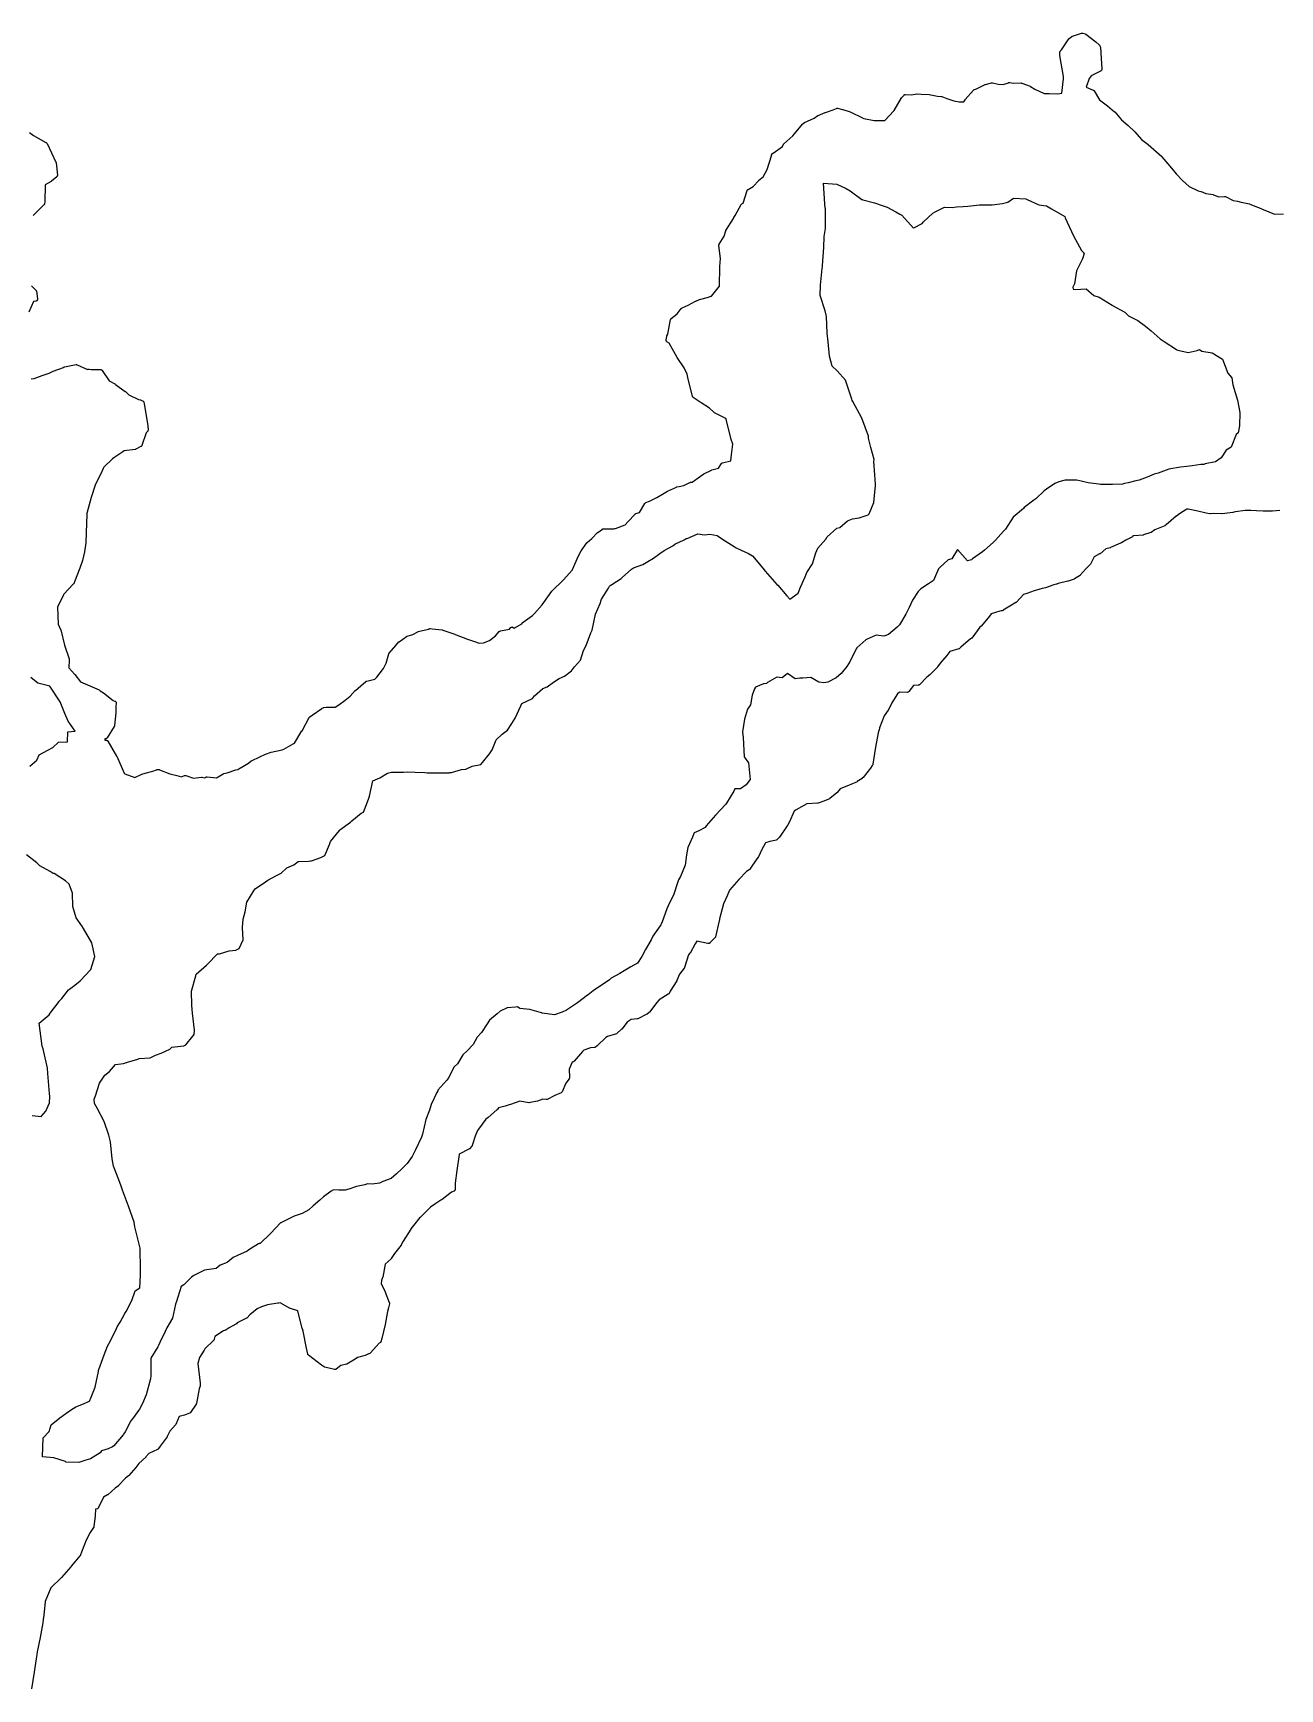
# Model space of a CAD drawing. Header units: millimetres. Extents: x 0 to 600, y 0 to 900.
# Drawn here: x 502 to 546.9, y 692.3 to 751.9 of the extents above; entities that cross this region are included whole.
import ezdxf

# ---------------------------------------------------------------- set-up
doc = ezdxf.new("R2010")
doc.units = ezdxf.units.MM
doc.layers.add('CORTE', color=1, linetype='Continuous')
doc.layers.add('GRABADO', color=5, linetype='Continuous')

msp = doc.modelspace()

# ---------------------------------------------------------------- linework, layer by layer
at = {"layer": 'CORTE'}
for points in [[(501.941, 739.457), (502.042, 739.474), (502.335, 739.582), (502.337, 739.583), (502.588, 739.656), (502.728, 739.728), (502.732, 739.73), (503.102, 739.868), (503.115, 739.879), (503.12, 739.882), (503.126, 739.886), (503.131, 739.888), (503.138, 739.891), (503.149, 739.893), (503.203, 739.898), (503.56, 739.968), (503.565, 739.969), (503.571, 739.969), (503.58, 739.968), (503.587, 739.967), (503.595, 739.965), (503.967, 739.798), (503.995, 739.808), (504.004, 739.81), (504.018, 739.811), (504.03, 739.809), (504.099, 739.792), (504.442, 739.79), (504.448, 739.789), (504.454, 739.788), (504.463, 739.786), (504.472, 739.783), (504.476, 739.781), (504.479, 739.779), (504.487, 739.774), (504.499, 739.762), (504.741, 739.39), (504.975, 739.261), (504.979, 739.258), (505.326, 739.002), (505.33, 739), (505.453, 738.884), (505.797, 738.72), (505.879, 738.7), (505.885, 738.698), (505.89, 738.696), (505.95, 738.668), (505.954, 738.666), (505.961, 738.661), (505.969, 738.656), (505.978, 738.646), (505.983, 738.638), (505.985, 738.634), (505.989, 738.626), (505.992, 738.617), (506.015, 738.493), (506.133, 737.766), (506.145, 737.616), (506.145, 737.609), (506.144, 737.598), (506.141, 737.586), (506.138, 737.581), (506.136, 737.577), (506.132, 737.569), (506.127, 737.563), (506.123, 737.558), (506.118, 737.554), (506.074, 737.518), (505.928, 737.062), (505.926, 737.058), (505.922, 737.048), (505.918, 737.042), (505.914, 737.037), (505.908, 737.031), (505.903, 737.026), (505.896, 737.022), (505.892, 737.019), (505.702, 736.923), (505.696, 736.92), (505.687, 736.918), (505.682, 736.916), (505.29, 736.864), (505.239, 736.834), (504.918, 736.612), (504.918, 736.612), (504.871, 736.58), (504.558, 736.282), (504.532, 736.227), (504.444, 736.042), (504.292, 735.733), (504.292, 735.733), (504.239, 735.626), (504.104, 735.192), (503.957, 734.654), (503.945, 734.618), (503.941, 734.576), (503.914, 733.925), (503.903, 733.559), (503.903, 733.555), (503.857, 733.232), (503.857, 733.229), (503.781, 732.92), (503.692, 732.643), (503.691, 732.641), (503.498, 732.154), (503.484, 732.11), (503.481, 732.103), (503.478, 732.098), (503.475, 732.093), (503.469, 732.086), (503.465, 732.081), (503.455, 732.072), (503.117, 731.71), (503.104, 731.685), (502.89, 731.239), (502.909, 730.622), (503, 730.43), (503.002, 730.426), (503.004, 730.418), (503.133, 729.87), (503.309, 729.377), (503.311, 729.367), (503.312, 729.355), (503.312, 729.35), (503.296, 729.052), (503.508, 728.819), (503.51, 728.817), (503.713, 728.549), (503.961, 728.442), (504.387, 728.26), (504.397, 728.255), (504.427, 728.23), (504.537, 728.157), (504.539, 728.156), (504.891, 727.883), (504.955, 727.856), (504.961, 727.854), (504.971, 727.848), (504.978, 727.842), (504.984, 727.836), (504.992, 727.826), (504.998, 727.815), (505.001, 727.805), (505.003, 727.791), (505.003, 727.782), (505.003, 727.778), (504.988, 727.672), (504.982, 727.436), (504.982, 727.433), (504.939, 726.977), (504.938, 726.971), (504.935, 726.961), (504.931, 726.954), (504.929, 726.95), (504.669, 726.535), (504.666, 726.529), (504.661, 726.524), (504.657, 726.52), (504.649, 726.514), (504.64, 726.508), (504.628, 726.504), (504.617, 726.501), (504.604, 726.501), (504.596, 726.502), (504.596, 726.502), (504.594, 726.458), (504.645, 726.451), (504.649, 726.451), (504.659, 726.449), (504.666, 726.445), (504.671, 726.443), (504.682, 726.436), (504.693, 726.424), (504.698, 726.417), (505.016, 725.883), (505.019, 725.879), (505.283, 725.27), (505.308, 725.24), (505.665, 725.111), (505.922, 725.229), (505.927, 725.231), (506.046, 725.265), (506.32, 725.343), (506.447, 725.388), (506.453, 725.39), (506.462, 725.391), (506.468, 725.392), (506.532, 725.393), (506.539, 725.393), (506.547, 725.392), (506.553, 725.391), (506.559, 725.389), (506.936, 725.241), (507.182, 725.187), (507.185, 725.186), (507.35, 725.135), (507.46, 725.176), (507.467, 725.179), (507.479, 725.18), (507.49, 725.18), (507.496, 725.18), (507.5, 725.179), (507.506, 725.178), (507.788, 725.087), (508.075, 725.121), (508.083, 725.121), (508.089, 725.121), (508.094, 725.12), (508.188, 725.1), (508.232, 725.126), (508.237, 725.129), (508.246, 725.132), (508.253, 725.134), (508.26, 725.135), (508.269, 725.136), (508.277, 725.135), (508.607, 725.095), (508.854, 725.24), (508.858, 725.243), (508.87, 725.248), (508.878, 725.249), (508.999, 725.274), (509.305, 725.383), (509.311, 725.385), (509.385, 725.398), (509.396, 725.411), (509.402, 725.416), (509.41, 725.422), (509.767, 725.621), (509.852, 725.704), (509.861, 725.711), (509.869, 725.715), (510.171, 725.855), (510.376, 725.944), (510.377, 725.944), (510.574, 726.024), (510.581, 726.026), (510.97, 726.1), (510.971, 726.1), (511.031, 726.134), (511.364, 726.318), (511.418, 726.349), (511.683, 726.784), (511.683, 726.784), (511.688, 726.792), (511.95, 727.269), (511.953, 727.272), (511.957, 727.279), (511.966, 727.287), (511.97, 727.291), (512.055, 727.353), (512.404, 727.598), (512.409, 727.602), (512.417, 727.605), (512.454, 727.621), (512.463, 727.625), (512.472, 727.626), (512.554, 727.639), (512.56, 727.639), (512.881, 727.637), (513.014, 727.729), (513.243, 727.888), (513.427, 728.038), (513.604, 728.24), (513.608, 728.244), (513.802, 728.41), (513.991, 728.565), (513.999, 728.571), (514.006, 728.574), (514.013, 728.577), (514.017, 728.578), (514.315, 728.652), (514.376, 728.724), (514.619, 729.037), (514.712, 729.23), (514.812, 729.559), (514.814, 729.564), (514.818, 729.572), (514.822, 729.579), (514.825, 729.583), (515.06, 729.86), (515.169, 729.987), (515.172, 729.991), (515.176, 729.994), (515.18, 729.997), (515.452, 730.186), (515.459, 730.191), (515.47, 730.195), (515.679, 730.26), (515.86, 730.357), (515.866, 730.359), (515.874, 730.362), (516.238, 730.444), (516.263, 730.458), (516.268, 730.461), (516.278, 730.465), (516.285, 730.467), (516.293, 730.468), (516.305, 730.469), (516.375, 730.457), (516.739, 730.419), (516.745, 730.418), (516.752, 730.416), (517.184, 730.267), (517.2, 730.262), (517.206, 730.259), (517.233, 730.244), (517.645, 730.088), (517.898, 730.001), (518.07, 729.95), (518.216, 729.959), (518.433, 730.044), (518.657, 730.204), (518.789, 730.359), (518.793, 730.363), (518.796, 730.366), (518.802, 730.37), (518.809, 730.375), (518.817, 730.378), (518.824, 730.381), (518.828, 730.382), (519.161, 730.451), (519.178, 730.483), (519.181, 730.49), (519.19, 730.501), (519.196, 730.507), (519.203, 730.512), (519.21, 730.517), (519.218, 730.52), (519.226, 730.523), (519.231, 730.524), (519.236, 730.525), (519.245, 730.526), (519.255, 730.525), (519.268, 730.523), (519.28, 730.517), (519.331, 730.489), (519.6, 730.644), (519.637, 730.689), (519.64, 730.692), (519.645, 730.698), (519.65, 730.701), (519.981, 730.935), (520.059, 731.013), (520.336, 731.318), (520.393, 731.402), (520.684, 731.81), (520.685, 731.812), (520.708, 731.84), (520.711, 731.843), (521.068, 732.188), (521.071, 732.191), (521.091, 732.206), (521.423, 732.586), (521.43, 732.601), (521.646, 733.087), (521.647, 733.089), (521.74, 733.266), (521.742, 733.27), (521.94, 733.556), (521.945, 733.561), (521.949, 733.565), (522.116, 733.714), (522.328, 733.926), (522.333, 733.93), (522.499, 734.05), (522.506, 734.055), (522.514, 734.059), (522.519, 734.06), (522.526, 734.063), (522.535, 734.064), (522.542, 734.064), (522.907, 734.062), (522.949, 734.071), (522.954, 734.072), (522.974, 734.073), (523.321, 734.205), (523.414, 734.31), (523.677, 734.589), (523.682, 734.594), (523.693, 734.602), (523.702, 734.606), (523.705, 734.607), (523.831, 734.65), (524.033, 734.975), (524.035, 734.979), (524.041, 734.986), (524.047, 734.993), (524.053, 734.998), (524.063, 735.004), (524.192, 735.053), (524.456, 735.19), (524.666, 735.309), (524.848, 735.414), (524.85, 735.415), (525.163, 735.562), (525.169, 735.565), (525.176, 735.567), (525.266, 735.584), (525.436, 735.622), (525.652, 735.729), (525.661, 735.732), (525.671, 735.734), (525.676, 735.735), (525.732, 735.739), (526.027, 735.959), (526.148, 736.04), (526.153, 736.043), (526.432, 736.175), (526.437, 736.177), (526.442, 736.179), (526.68, 736.241), (526.785, 736.408), (526.789, 736.414), (526.793, 736.419), (526.798, 736.423), (526.808, 736.432), (526.818, 736.436), (526.821, 736.437), (526.826, 736.439), (527.124, 736.511), (527.145, 736.726), (527.145, 736.727), (527.198, 737.101), (527.139, 737.276), (527.138, 737.279), (526.97, 737.954), (526.948, 738.03), (526.542, 738.233), (526.537, 738.236), (526.528, 738.242), (526.525, 738.245), (526.358, 738.399), (526.061, 738.596), (525.771, 738.791), (525.767, 738.795), (525.763, 738.798), (525.756, 738.806), (525.752, 738.813), (525.749, 738.818), (525.745, 738.826), (525.743, 738.832), (525.588, 739.444), (525.588, 739.446), (525.557, 739.623), (525.442, 739.855), (525.198, 740.223), (525.197, 740.225), (524.901, 740.743), (524.826, 740.792), (524.822, 740.795), (524.818, 740.798), (524.814, 740.803), (524.809, 740.81), (524.804, 740.817), (524.801, 740.824), (524.799, 740.829), (524.797, 740.834), (524.795, 740.845), (524.795, 740.858), (524.796, 740.864), (524.818, 740.987), (524.819, 740.991), (524.821, 740.995), (524.823, 741), (524.851, 741.062), (524.952, 741.592), (524.954, 741.598), (524.959, 741.609), (524.966, 741.621), (524.972, 741.628), (524.977, 741.633), (525.192, 741.801), (525.342, 741.989), (525.346, 741.994), (525.355, 742.001), (525.362, 742.006), (525.367, 742.009), (525.592, 742.106), (525.856, 742.256), (525.86, 742.258), (525.992, 742.316), (525.998, 742.317), (526.326, 742.402), (526.402, 742.429), (526.408, 742.431), (526.416, 742.432), (526.423, 742.432), (526.426, 742.432), (526.713, 742.798), (526.728, 743.493), (526.728, 743.495), (526.754, 743.792), (526.697, 744.259), (526.697, 744.265), (526.697, 744.273), (526.698, 744.281), (526.7, 744.285), (526.702, 744.292), (526.705, 744.298), (526.707, 744.303), (526.888, 744.59), (526.945, 744.785), (526.949, 744.794), (527.222, 745.234), (527.228, 745.25), (527.231, 745.256), (527.234, 745.26), (527.283, 745.334), (527.498, 745.727), (527.501, 745.733), (527.508, 745.742), (527.512, 745.746), (527.519, 745.752), (527.525, 745.755), (527.572, 745.784), (527.712, 746.237), (527.714, 746.241), (527.716, 746.247), (527.721, 746.255), (527.725, 746.26), (527.73, 746.265), (527.735, 746.269), (527.74, 746.273), (527.745, 746.277), (527.928, 746.376), (528.129, 746.602), (528.132, 746.605), (528.136, 746.609), (528.288, 746.724), (528.435, 746.998), (528.585, 747.489), (528.587, 747.496), (528.59, 747.503), (528.624, 747.563), (528.628, 747.568), (528.633, 747.574), (528.638, 747.58), (528.643, 747.584), (528.979, 747.825), (529.026, 747.904), (529.029, 747.908), (529.033, 747.913), (529.037, 747.918), (529.351, 748.2), (529.413, 748.27), (529.709, 748.629), (529.714, 748.634), (529.765, 748.677), (529.769, 748.68), (529.775, 748.684), (529.78, 748.686), (530.123, 748.838), (530.26, 748.932), (530.266, 748.935), (530.272, 748.938), (530.525, 749.043), (530.528, 749.044), (530.812, 749.14), (530.923, 749.191), (530.928, 749.193), (530.937, 749.196), (530.949, 749.198), (530.963, 749.197), (530.97, 749.196), (531.149, 749.153), (531.151, 749.153), (531.417, 749.073), (531.422, 749.071), (531.425, 749.069), (531.86, 748.856), (531.863, 748.855), (531.881, 748.844), (531.912, 748.831), (532.289, 748.752), (532.669, 748.76), (532.997, 749.107), (532.999, 749.114), (533.001, 749.117), (533.003, 749.12), (533.273, 749.57), (533.275, 749.574), (533.278, 749.578), (533.36, 749.671), (533.366, 749.678), (533.375, 749.684), (533.381, 749.687), (533.389, 749.691), (533.396, 749.693), (533.404, 749.695), (533.412, 749.695), (533.416, 749.695), (533.623, 749.685), (533.824, 749.713), (533.83, 749.714), (533.837, 749.714), (533.979, 749.706), (534.268, 749.691), (534.57, 749.635), (534.699, 749.622), (534.704, 749.622), (534.711, 749.62), (534.717, 749.618), (534.9, 749.542), (535.153, 749.461), (535.339, 749.426), (535.517, 749.428), (535.557, 749.502), (535.561, 749.508), (535.564, 749.512), (535.865, 749.853), (535.869, 749.856), (535.873, 749.86), (535.882, 749.866), (535.89, 749.87), (535.894, 749.871), (535.967, 749.897), (536.286, 750.053), (536.293, 750.055), (536.508, 750.113), (536.518, 750.115), (536.526, 750.115), (536.533, 750.114), (536.54, 750.113), (536.749, 750.064), (536.927, 750.048), (537.125, 750.117), (537.131, 750.119), (537.144, 750.121), (537.151, 750.122), (537.159, 750.121), (537.165, 750.12), (537.288, 750.096), (537.573, 750.107), (537.58, 750.107), (537.587, 750.106), (537.592, 750.105), (537.598, 750.103), (537.895, 749.99), (537.903, 749.987), (537.908, 749.983), (538.063, 749.881), (538.405, 749.729), (538.473, 749.726), (538.583, 749.728), (538.891, 749.711), (539.038, 749.739), (539.101, 750.252), (539.102, 750.338), (538.973, 751.091), (538.973, 751.096), (538.97, 751.219), (538.972, 751.231), (538.976, 751.244), (538.981, 751.254), (538.986, 751.261), (538.991, 751.267), (538.993, 751.269), (539.032, 751.305), (539.288, 751.694), (539.29, 751.697), (539.293, 751.701), (539.299, 751.707), (539.304, 751.711), (539.403, 751.783), (539.408, 751.787), (539.416, 751.791), (539.421, 751.792), (539.75, 751.897), (539.756, 751.899), (539.766, 751.901), (539.772, 751.901), (539.778, 751.901), (539.787, 751.9), (539.793, 751.898), (539.878, 751.872), (539.884, 751.87), (539.892, 751.866), (539.896, 751.864), (539.9, 751.861), (540.26, 751.585), (540.38, 751.478), (540.39, 751.47), (540.393, 751.467), (540.397, 751.463), (540.405, 751.454), (540.41, 751.443), (540.421, 751.417), (540.424, 751.409), (540.426, 751.399), (540.426, 751.395), (540.439, 751.196), (540.475, 750.603), (540.476, 750.597), (540.475, 750.589), (540.474, 750.583), (540.472, 750.577), (540.468, 750.567), (540.464, 750.56), (540.462, 750.556), (540.456, 750.55), (540.447, 750.54), (540.438, 750.535), (540.435, 750.533), (540.098, 750.368), (540.019, 750.272), (539.914, 749.954), (540.171, 749.851), (540.176, 749.848), (540.182, 749.845), (540.188, 749.841), (540.192, 749.837), (540.197, 749.832), (540.202, 749.826), (540.205, 749.822), (540.394, 749.496), (540.686, 749.282), (540.688, 749.281), (540.939, 749.068), (540.943, 749.064), (541.187, 748.777), (541.424, 748.573), (541.668, 748.352), (541.671, 748.349), (541.912, 748.076), (542.151, 747.891), (542.153, 747.889), (542.444, 747.629), (542.637, 747.458), (542.641, 747.455), (542.643, 747.452), (542.925, 747.111), (543.15, 746.838), (543.382, 746.598), (543.625, 746.378), (543.943, 746.223), (544.047, 746.205), (544.054, 746.203), (544.058, 746.202), (544.224, 746.131), (544.483, 746.087), (544.488, 746.086), (544.494, 746.084), (544.694, 746.008), (544.895, 746.022), (544.902, 746.023), (544.912, 746.021), (544.919, 746.02), (544.924, 746.018), (544.929, 746.017), (545.213, 745.882), (545.364, 745.849), (545.366, 745.848), (545.49, 745.812), (545.795, 745.753), (545.8, 745.752), (545.808, 745.75), (546.242, 745.571), (546.257, 745.566), (546.286, 745.553), (546.692, 745.379), (547.016, 745.397)], [(501.879, 748.326), (502.027, 748.21), (502.472, 747.963), (502.473, 747.963), (502.482, 747.958), (502.487, 747.955), (502.492, 747.951), (502.496, 747.947), (502.5, 747.943), (502.505, 747.936), (502.511, 747.927), (502.513, 747.923), (502.83, 747.258), (502.831, 747.255), (502.834, 747.247), (502.835, 747.238), (502.885, 746.792), (502.885, 746.786), (502.884, 746.78), (502.883, 746.771), (502.88, 746.76), (502.877, 746.752), (502.874, 746.747), (502.868, 746.739), (502.863, 746.734), (502.861, 746.731), (502.668, 746.568), (502.664, 746.565), (502.66, 746.562), (502.444, 746.442), (502.428, 745.834), (502.428, 745.829), (502.417, 745.76), (502.416, 745.754), (502.414, 745.748), (502.411, 745.74), (502.406, 745.732), (502.401, 745.726), (502.397, 745.722), (502.026, 745.35), (502.022, 745.347), (502.017, 745.343), (502.012, 745.34), (502.008, 745.338)], [(501.953, 742.803), (502.112, 742.644), (502.118, 742.636), (502.123, 742.628), (502.126, 742.619), (502.128, 742.613), (502.129, 742.608), (502.168, 742.337), (502.168, 742.332), (502.168, 742.323), (502.167, 742.317), (502.167, 742.311), (502.164, 742.3), (502.16, 742.293), (502.157, 742.288), (502.153, 742.282), (502.15, 742.278), (502.143, 742.271), (502.138, 742.267), (502.133, 742.263), (502.127, 742.261), (502.12, 742.257), (502.109, 742.254), (502.105, 742.253), (502.018, 742.24), (501.858, 741.86)], [(546.89, 734.716), (546.619, 734.697), (546.616, 734.697), (546.476, 734.699), (546.292, 734.699), (546.049, 734.709), (545.849, 734.723), (545.637, 734.717), (545.29, 734.665), (545.233, 734.653), (545.203, 734.647), (545.201, 734.646), (544.811, 734.595), (544.804, 734.595), (544.491, 734.608), (544.389, 734.594), (544.384, 734.594), (544.377, 734.594), (544.37, 734.595), (544.233, 734.619), (543.931, 734.689), (543.583, 734.764), (543.536, 734.765), (543.272, 734.595), (543.172, 734.521), (543.166, 734.517), (543.159, 734.513), (543.155, 734.512), (542.799, 734.204), (542.796, 734.202), (542.758, 734.176), (542.752, 734.171), (542.745, 734.168), (542.39, 734.019), (542.253, 733.933), (542.247, 733.929), (542.241, 733.927), (541.978, 733.838), (541.969, 733.836), (541.624, 733.804), (541.588, 733.778), (541.583, 733.775), (541.34, 733.647), (541.191, 733.561), (541.187, 733.558), (541.183, 733.557), (541.15, 733.544), (540.788, 733.382), (540.781, 733.379), (540.774, 733.377), (540.619, 733.342), (540.418, 733.165), (540.413, 733.161), (540.404, 733.156), (540.401, 733.154), (540.198, 733.057), (540.069, 732.79), (540.067, 732.786), (540.062, 732.779), (540.057, 732.773), (539.906, 732.614), (539.691, 732.375), (539.688, 732.373), (539.682, 732.367), (539.676, 732.363), (539.492, 732.255), (539.486, 732.252), (539.48, 732.25), (539.262, 732.18), (539.259, 732.179), (538.905, 732.094), (538.877, 732.075), (538.871, 732.071), (538.864, 732.068), (538.86, 732.066), (538.851, 732.063), (538.845, 732.062), (538.749, 732.049), (538.455, 731.938), (538.448, 731.936), (538.327, 731.915), (538.046, 731.833), (537.777, 731.735), (537.662, 731.699), (537.404, 731.418), (537.397, 731.412), (537.389, 731.406), (537.385, 731.404), (537.285, 731.353), (536.93, 731.126), (536.925, 731.123), (536.89, 731.108), (536.884, 731.105), (536.877, 731.103), (536.873, 731.102), (536.811, 731.094), (536.501, 730.995), (536.441, 730.912), (536.152, 730.57), (536.15, 730.567), (536.146, 730.564), (536.142, 730.56), (536.083, 730.517), (535.796, 730.127), (535.792, 730.123), (535.787, 730.118), (535.779, 730.112), (535.773, 730.108), (535.748, 730.095), (535.408, 729.8), (535.358, 729.756), (535.351, 729.75), (535.343, 729.746), (535.338, 729.744), (535.332, 729.742), (535.004, 729.648), (534.898, 729.499), (534.895, 729.496), (534.657, 729.23), (534.568, 729.093), (534.563, 729.086), (534.285, 728.808), (534.181, 728.72), (533.916, 728.449), (533.913, 728.446), (533.904, 728.439), (533.892, 728.433), (533.881, 728.429), (533.87, 728.427), (533.865, 728.427), (533.704, 728.424), (533.535, 728.201), (533.532, 728.197), (533.528, 728.194), (533.521, 728.187), (533.514, 728.183), (533.51, 728.181), (533.505, 728.179), (533.496, 728.175), (533.482, 728.173), (533.195, 728.184), (533.126, 728.115), (532.917, 727.798), (532.795, 727.541), (532.793, 727.539), (532.791, 727.535), (532.647, 727.33), (532.472, 726.901), (532.459, 726.812), (532.459, 726.809), (532.458, 726.803), (532.43, 726.712), (532.327, 726.202), (532.237, 725.588), (532.235, 725.582), (532.233, 725.576), (532.231, 725.57), (532.228, 725.565), (532.224, 725.557), (532.208, 725.539), (532.158, 725.447), (532.156, 725.444), (532.154, 725.44), (531.891, 725.112), (531.887, 725.107), (531.858, 725.082), (531.855, 725.079), (531.849, 725.075), (531.672, 724.961), (531.667, 724.958), (531.447, 724.863), (531.388, 724.831), (531.384, 724.829), (531.062, 724.698), (530.951, 724.565), (530.946, 724.559), (530.942, 724.557), (530.69, 724.357), (530.687, 724.354), (530.678, 724.349), (530.674, 724.347), (530.473, 724.258), (530.47, 724.257), (530.267, 724.187), (530.263, 724.185), (530.255, 724.183), (530.249, 724.183), (529.867, 724.161), (529.864, 724.161), (529.862, 724.161), (529.855, 724.156), (529.476, 723.951), (529.408, 723.897), (529.22, 723.495), (529.182, 723.407), (529.178, 723.4), (529.172, 723.39), (529.167, 723.385), (529.154, 723.373), (528.876, 722.956), (528.873, 722.952), (528.869, 722.948), (528.796, 722.877), (528.793, 722.874), (528.784, 722.867), (528.773, 722.861), (528.763, 722.858), (528.526, 722.806), (528.376, 722.753), (528.355, 722.733), (528.241, 722.514), (528.116, 722.25), (528.111, 722.241), (528.059, 722.18), (527.811, 721.804), (527.808, 721.8), (527.802, 721.794), (527.797, 721.789), (527.792, 721.785), (527.787, 721.782), (527.686, 721.725), (527.418, 721.444), (527.333, 721.342), (527.332, 721.342), (527.082, 721.058), (526.991, 720.855), (526.863, 720.561), (526.721, 720.024), (526.715, 719.982), (526.714, 719.979), (526.713, 719.976), (526.703, 719.945), (526.574, 719.377), (526.572, 719.369), (526.569, 719.363), (526.564, 719.355), (526.559, 719.349), (526.557, 719.346), (526.369, 719.153), (526.366, 719.15), (526.358, 719.144), (526.352, 719.14), (526.345, 719.137), (526.336, 719.134), (526.329, 719.132), (526.314, 719.13), (526.302, 719.132), (526.3, 719.133), (525.904, 719.22), (525.836, 719.124), (525.656, 718.788), (525.651, 718.781), (525.602, 718.725), (525.458, 718.269), (525.456, 718.264), (525.452, 718.257), (525.448, 718.251), (525.277, 718.025), (525.178, 717.8), (525.177, 717.796), (525.175, 717.793), (524.941, 717.425), (524.9, 717.335), (524.898, 717.332), (524.895, 717.327), (524.889, 717.32), (524.884, 717.315), (524.878, 717.31), (524.872, 717.306), (524.542, 717.106), (524.455, 717.017), (524.196, 716.665), (524.193, 716.661), (524.188, 716.656), (524.117, 716.593), (524.11, 716.589), (524.106, 716.586), (523.78, 716.426), (523.775, 716.423), (523.764, 716.419), (523.756, 716.418), (523.752, 716.418), (523.536, 716.401), (523.395, 716.304), (523.2, 716.055), (523.197, 716.052), (523.194, 716.049), (523.026, 715.899), (523.021, 715.895), (523.016, 715.891), (523.006, 715.886), (522.681, 715.793), (522.627, 715.748), (522.309, 715.451), (522.25, 715.402), (522.247, 715.399), (522.241, 715.395), (522.233, 715.392), (522.226, 715.389), (522.219, 715.387), (522.214, 715.386), (522.072, 715.374), (521.837, 715.297), (521.787, 715.245), (521.488, 714.895), (521.484, 714.892), (521.48, 714.887), (521.473, 714.883), (521.467, 714.879), (521.461, 714.876), (521.451, 714.873), (521.409, 714.866), (521.303, 714.606), (521.316, 714.31), (521.316, 714.304), (521.315, 714.295), (521.313, 714.282), (521.308, 714.273), (521.305, 714.268), (521.302, 714.263), (521.189, 714.112), (521.052, 713.798), (521.05, 713.792), (521.045, 713.785), (521.041, 713.778), (521.031, 713.768), (521.02, 713.761), (521.014, 713.758), (520.793, 713.66), (520.513, 713.522), (520.507, 713.519), (520.499, 713.517), (520.49, 713.515), (520.483, 713.515), (520.475, 713.514), (520.363, 713.533), (520.166, 713.463), (520.161, 713.462), (519.966, 713.42), (519.871, 713.4), (519.865, 713.399), (519.859, 713.398), (519.85, 713.398), (519.528, 713.459), (519.196, 713.345), (519.142, 713.33), (519.003, 713.283), (518.759, 713.215), (518.71, 713.151), (518.706, 713.148), (518.703, 713.145), (518.39, 712.875), (518.388, 712.874), (518.304, 712.809), (518.041, 712.458), (518, 712.403), (517.919, 712.197), (517.814, 711.865), (517.813, 711.862), (517.811, 711.856), (517.807, 711.849), (517.802, 711.842), (517.712, 711.749), (517.707, 711.744), (517.7, 711.738), (517.695, 711.736), (517.348, 711.554), (517.344, 711.543), (517.258, 710.961), (517.203, 710.514), (517.201, 710.285), (517.2, 710.279), (517.2, 710.275), (517.198, 710.268), (517.194, 710.258), (517.192, 710.254), (517.19, 710.25), (517.184, 710.241), (517.176, 710.234), (517.172, 710.231), (517.168, 710.227), (517.161, 710.223), (517.074, 710.179), (516.734, 709.926), (516.73, 709.923), (516.691, 709.901), (516.469, 709.756), (516.313, 709.642), (516.3, 709.631), (515.95, 709.281), (515.935, 709.267), (515.701, 708.987), (515.61, 708.864), (515.6, 708.851), (515.33, 708.416), (515.263, 708.288), (515.261, 708.284), (515.257, 708.279), (515.019, 707.978), (514.903, 707.8), (514.898, 707.794), (514.894, 707.79), (514.681, 707.59), (514.593, 707.126), (514.592, 707.121), (514.59, 707.116), (514.548, 707.01), (514.542, 706.889), (514.665, 706.628), (514.666, 706.626), (514.83, 706.212), (514.832, 706.205), (514.834, 706.196), (514.834, 706.19), (514.834, 706.188), (514.834, 706.177), (514.832, 706.169), (514.797, 706.021), (514.768, 705.885), (514.678, 705.421), (514.678, 705.42), (514.567, 704.919), (514.528, 704.8), (514.527, 704.796), (514.523, 704.788), (514.515, 704.776), (514.506, 704.768), (514.498, 704.762), (514.488, 704.756), (514.468, 704.75), (514.148, 704.398), (514.145, 704.395), (514.139, 704.39), (514.131, 704.384), (514.089, 704.364), (514.087, 704.363), (513.966, 704.312), (513.962, 704.31), (513.686, 704.232), (513.601, 704.178), (513.302, 703.998), (513.298, 703.996), (513.292, 703.993), (513.285, 703.991), (513.082, 703.946), (512.919, 703.814), (512.913, 703.809), (512.903, 703.804), (512.899, 703.802), (512.891, 703.799), (512.881, 703.798), (512.869, 703.797), (512.857, 703.798), (512.508, 703.885), (512.503, 703.887), (512.495, 703.89), (512.386, 703.961), (512.384, 703.963), (511.916, 704.318), (511.906, 704.328), (511.901, 704.336), (511.898, 704.341), (511.895, 704.349), (511.893, 704.354), (511.892, 704.358), (511.854, 704.569), (511.735, 705.178), (511.7, 705.269), (511.699, 705.273), (511.538, 705.915), (511.27, 705.998), (511.265, 706.001), (511.262, 706.002), (510.901, 706.198), (510.855, 706.195), (510.814, 706.188), (510.451, 706.135), (510.231, 706.053), (510.073, 705.983), (509.813, 705.77), (509.713, 705.661), (509.705, 705.652), (509.694, 705.646), (509.352, 705.482), (509.325, 705.448), (509.321, 705.444), (509.317, 705.441), (509.313, 705.437), (509.306, 705.432), (509.066, 705.302), (508.916, 705.211), (508.91, 705.208), (508.898, 705.203), (508.867, 705.197), (508.554, 704.986), (508.526, 704.889), (508.524, 704.882), (508.521, 704.875), (508.517, 704.87), (508.514, 704.866), (508.509, 704.86), (508.19, 704.551), (508.163, 704.498), (508.161, 704.495), (508, 704.238), (507.942, 704.017), (508.017, 703.306), (508.018, 703.302), (508.019, 703.21), (508.019, 703.204), (508.017, 703.19), (508.016, 703.184), (508.014, 703.181), (507.987, 703.107), (507.888, 702.58), (507.887, 702.573), (507.884, 702.566), (507.881, 702.56), (507.878, 702.554), (507.672, 702.252), (507.668, 702.247), (507.66, 702.239), (507.651, 702.232), (507.639, 702.226), (507.459, 702.163), (507.261, 702.109), (507.141, 701.824), (507.136, 701.815), (507.131, 701.809), (506.925, 701.577), (506.837, 701.387), (506.833, 701.38), (506.577, 701.04), (506.522, 700.954), (506.52, 700.951), (506.515, 700.944), (506.507, 700.937), (506.499, 700.931), (506.494, 700.928), (506.492, 700.927), (506.174, 700.781), (506.064, 700.653), (506.061, 700.65), (505.815, 700.418), (505.707, 700.278), (505.453, 699.983), (505.45, 699.98), (505.445, 699.976), (505.334, 699.895), (505.081, 699.622), (505.077, 699.617), (504.958, 699.527), (504.698, 699.294), (504.692, 699.29), (504.688, 699.287), (504.548, 699.211), (504.367, 698.833), (504.363, 698.825), (504.354, 698.813), (504.348, 698.807), (504.337, 698.798), (504.325, 698.793), (504.319, 698.792), (504.255, 698.775), (504.242, 698.541), (504.242, 698.539), (504.197, 698.145), (504.196, 698.139), (504.193, 698.13), (504.189, 698.12), (504.185, 698.114), (504.065, 697.939), (503.917, 697.658), (503.751, 697.229), (503.714, 697.13), (503.712, 697.124), (503.705, 697.112), (503.702, 697.108), (503.383, 696.719), (503.38, 696.716), (503.362, 696.699), (503.026, 696.311), (503.022, 696.306), (503.019, 696.303), (503.001, 696.286), (502.654, 695.951), (502.648, 695.939), (502.438, 695.458), (502.391, 694.96), (502.37, 694.799), (502.361, 694.686), (502.265, 694.159), (502.265, 694.158), (502.154, 693.637), (502.14, 693.549), (502.135, 693.478), (502.042, 692.904), (501.95, 692.307)], [(501.888, 725.522), (502.14, 725.728), (502.224, 725.926), (502.539, 726.092), (502.718, 726.194), (502.928, 726.381), (503.242, 726.391), (503.253, 726.749), (503.524, 726.777), (503.273, 727.142), (503.15, 727.413), (502.984, 727.838), (502.607, 728.393), (502.607, 728.393), (502.18, 728.505), (501.931, 728.714)], [(501.975, 712.948), (502.296, 712.913), (502.461, 713.103), (502.598, 713.395), (502.616, 713.63), (502.597, 713.733), (502.536, 714.45), (502.531, 714.65), (502.365, 715.348), (502.34, 715.435), (502.222, 716.272), (502.592, 716.568), (502.627, 716.633), (502.941, 717.047), (502.947, 717.057), (503.037, 717.161), (503.288, 717.468), (503.316, 717.495), (503.51, 717.634), (503.705, 717.793), (503.717, 717.799), (504.064, 718.174), (504.065, 718.175), (504.084, 718.204), (504.233, 718.671), (504.119, 719.161), (503.823, 719.67), (503.768, 719.774), (503.554, 720.062), (503.443, 720.471), (503.427, 720.942), (503.307, 721.275), (503.174, 721.395), (502.766, 721.651), (502.73, 721.657), (502.625, 721.729), (502.256, 721.933), (502.139, 722.041), (501.767, 722.327)]]:
    msp.add_lwpolyline(points, dxfattribs=at)
at = {"layer": 'GRABADO'}
msp.add_lwpolyline([(541.431, 735.715), (541.293, 735.688), (541.222, 735.667), (540.858, 735.659), (540.484, 735.658), (540.435, 735.653), (540.37, 735.662), (539.992, 735.715), (539.574, 735.812), (539.565, 735.813), (539.55, 735.813), (539.158, 735.812), (538.934, 735.754), (538.783, 735.686), (538.491, 735.484), (538.408, 735.429), (538.103, 735.134), (538.026, 735.096), (537.688, 734.821), (537.658, 734.792), (537.284, 734.478), (537.007, 734.042), (536.935, 733.97), (536.647, 733.654), (536.567, 733.573), (536.262, 733.29), (536.186, 733.227), (535.827, 732.975), (535.791, 732.948), (535.646, 732.906), (535.286, 733.314), (535.08, 732.982), (534.951, 732.949), (534.665, 732.674), (534.605, 732.614), (534.416, 732.194), (534.235, 732.075), (533.959, 731.894), (533.871, 731.8), (533.659, 731.493), (533.542, 731.222), (533.422, 730.991), (533.198, 730.604), (533.114, 730.524), (532.8, 730.259), (532.635, 730.202), (532.355, 730.227), (532.036, 730.093), (531.989, 730.069), (531.661, 729.771), (531.638, 729.739), (531.416, 729.301), (531.303, 729.104), (531.095, 728.854), (530.917, 728.696), (530.617, 728.541), (530.476, 728.522), (530.287, 728.542), (530.008, 728.714), (529.712, 728.684), (529.611, 728.687), (529.439, 728.665), (529.164, 728.858), (528.977, 728.697), (528.775, 728.722), (528.446, 728.528), (528.404, 728.488), (528.303, 728.479), (528.018, 728.361), (527.979, 728.304), (527.894, 728.068), (527.829, 727.725), (527.73, 727.573), (527.617, 727.211), (527.549, 726.756), (527.565, 726.547), (527.606, 725.859), (527.76, 725.632), (527.823, 725.043), (527.696, 724.879), (527.679, 724.85), (527.476, 724.696), (527.269, 724.701), (527.236, 724.613), (526.972, 724.188), (526.939, 724.148), (526.936, 724.143), (526.586, 723.77), (526.576, 723.749), (526.241, 723.367), (526.2, 723.313), (525.968, 723.188), (525.808, 723.122), (525.794, 723.098), (525.739, 722.961), (525.573, 722.594), (525.527, 722.324), (525.481, 721.951), (525.314, 721.552), (525.243, 721.422), (525.227, 721.396), (525.061, 720.878), (524.917, 720.604), (524.822, 720.38), (524.65, 719.909), (524.62, 719.835), (524.602, 719.804), (524.315, 719.395), (524.26, 719.27), (524.058, 718.913), (523.92, 718.664), (523.767, 718.432), (523.521, 718.293), (523.287, 718.15), (523.131, 718.059), (522.822, 717.882), (522.751, 717.824), (522.385, 717.574), (522.36, 717.561), (522.175, 717.426), (521.987, 717.29), (521.967, 717.271), (521.602, 716.998), (521.537, 716.95), (521.207, 716.74), (521.057, 716.669), (520.781, 716.565), (520.335, 716.625), (520.319, 716.634), (520.305, 716.635), (519.886, 716.76), (519.526, 716.801), (519.448, 716.855), (519.378, 716.844), (519.069, 716.815), (518.821, 716.703), (518.709, 716.609), (518.443, 716.371), (518.353, 716.247), (518.151, 715.932), (517.998, 715.763), (517.848, 715.498), (517.636, 715.275), (517.48, 715.123), (517.286, 714.804), (517.167, 714.698), (516.945, 714.275), (516.903, 714.22), (516.582, 713.854), (516.574, 713.837), (516.546, 713.767), (516.334, 713.341), (516.272, 713.136), (516.14, 712.804), (516.027, 712.272), (516, 712.196), (515.984, 712.162), (515.767, 711.682), (515.654, 711.473), (515.468, 711.218), (515.283, 711.024), (515.09, 710.84), (514.893, 710.679), (514.594, 710.564), (514.477, 710.509), (514.216, 710.476), (514.047, 710.483), (513.951, 710.453), (513.648, 710.391), (513.373, 710.298), (513.237, 710.254), (513.011, 710.26), (512.82, 710.274), (512.737, 710.223), (512.466, 710.011), (512.331, 709.9), (512.091, 709.696), (511.931, 709.552), (511.689, 709.416), (511.404, 709.316), (511.29, 709.263), (510.923, 709.084), (510.919, 709.081), (510.571, 708.705), (510.544, 708.686), (510.176, 708.342), (510.15, 708.333), (510.119, 708.32), (509.776, 708.107), (509.715, 708.062), (509.37, 707.904), (509.204, 707.835), (508.993, 707.655), (508.739, 707.559), (508.594, 707.437), (508.179, 707.374), (508.173, 707.372), (507.792, 707.183), (507.706, 707.129), (507.43, 706.853), (507.339, 706.786), (507.22, 706.41), (507.166, 706.249), (507.135, 706.159), (507.024, 705.647), (506.825, 705.306), (506.757, 705.167), (506.575, 704.778), (506.523, 704.666), (506.502, 704.612), (506.251, 704.212), (506.241, 703.555), (506.234, 703.505), (506.232, 703.467), (506.082, 702.896), (505.946, 702.582), (505.84, 702.377), (505.592, 702.031), (505.526, 701.949), (505.319, 701.554), (505.264, 701.469), (505.251, 701.452), (504.913, 701.056), (504.865, 701.022), (504.708, 700.949), (504.473, 700.871), (504.425, 700.806), (504.074, 700.584), (503.901, 700.544), (503.653, 700.454), (503.193, 700.472), (503.178, 700.487), (503.177, 700.487), (502.759, 700.621), (502.352, 700.663), (502.366, 701.347), (502.589, 701.57), (502.66, 701.813), (502.967, 702.064), (503.101, 702.153), (503.353, 702.337), (503.551, 702.456), (503.759, 702.543), (504.043, 702.668), (504.098, 702.803), (504.237, 703.165), (504.358, 703.732), (504.368, 703.776), (504.379, 703.801), (504.562, 704.326), (504.686, 704.637), (504.8, 704.839), (505.015, 705.275), (505.035, 705.338), (505.141, 705.51), (505.307, 705.819), (505.357, 705.889), (505.561, 706.288), (505.677, 706.632), (505.852, 706.745), (505.87, 707.197), (505.877, 707.416), (505.857, 708.161), (505.857, 708.164), (505.667, 708.941), (505.647, 709.109), (505.44, 709.681), (505.232, 710.258), (505.177, 710.399), (505.095, 710.632), (504.903, 711.116), (504.858, 711.383), (504.795, 711.998), (504.733, 712.238), (504.563, 712.727), (504.312, 713.213), (504.219, 713.377), (504.207, 713.532), (504.253, 713.653), (504.395, 714.112), (504.59, 714.401), (504.763, 714.524), (504.976, 714.778), (505.258, 714.82), (505.403, 714.867), (505.777, 714.977), (505.806, 714.986), (505.826, 714.994), (506.227, 715.015), (506.419, 715.119), (506.616, 715.189), (506.929, 715.332), (507.005, 715.4), (507.214, 715.422), (507.429, 715.447), (507.502, 715.488), (507.76, 715.794), (507.805, 715.865), (507.817, 716.016), (507.751, 716.625), (507.724, 716.901), (507.707, 717.425), (507.861, 717.965), (507.88, 718.033), (508.253, 718.355), (508.284, 718.389), (508.64, 718.762), (508.717, 718.762), (509.063, 718.875), (509.309, 718.898), (509.428, 718.959), (509.568, 719.265), (509.548, 719.714), (509.567, 720.005), (509.643, 720.273), (509.707, 720.621), (509.968, 721.052), (510.003, 721.108), (510.371, 721.353), (510.459, 721.417), (510.769, 721.577), (510.936, 721.672), (511.146, 721.861), (511.394, 721.964), (511.553, 722.081), (511.92, 722.094), (511.992, 722.111), (512.03, 722.107), (512.37, 722.224), (512.504, 722.3), (512.681, 722.697), (512.719, 722.8), (513.04, 723.206), (513.052, 723.229), (513.436, 723.506), (513.483, 723.551), (513.822, 723.825), (513.901, 723.862), (514.042, 724.228), (514.094, 724.368), (514.12, 724.435), (514.243, 724.992), (514.492, 725.097), (514.76, 725.267), (514.912, 725.299), (515.141, 725.307), (515.341, 725.307), (515.487, 725.312), (515.767, 725.304), (516.113, 725.288), (516.195, 725.278), (516.262, 725.276), (516.611, 725.281), (516.989, 725.273), (517.014, 725.285), (517.075, 725.286), (517.425, 725.392), (517.591, 725.404), (517.818, 725.52), (518.131, 725.573), (518.181, 725.652), (518.439, 725.967), (518.533, 726.101), (518.679, 726.462), (518.895, 726.663), (519.08, 726.815), (519.246, 727.052), (519.36, 727.247), (519.571, 727.689), (519.605, 727.77), (519.98, 727.95), (520.061, 728.054), (520.361, 728.312), (520.516, 728.371), (520.746, 728.542), (520.949, 728.678), (521.143, 728.761), (521.389, 728.946), (521.495, 729.092), (521.714, 729.332), (521.82, 729.675), (521.915, 729.861), (522.09, 730.314), (522.127, 730.385), (522.134, 730.41), (522.258, 730.986), (522.423, 731.37), (522.464, 731.528), (522.716, 731.927), (522.762, 731.995), (522.78, 732.016), (522.846, 732.056), (523.172, 732.267), (523.214, 732.303), (523.544, 732.612), (523.624, 732.661), (523.958, 732.781), (524.138, 732.88), (524.338, 732.998), (524.574, 733.169), (524.72, 733.282), (525.037, 733.453), (525.111, 733.511), (525.439, 733.665), (525.522, 733.712), (525.547, 733.714), (525.933, 733.885), (526.179, 733.845), (526.37, 733.871), (526.633, 733.817), (526.856, 733.668), (527.245, 733.425), (527.317, 733.373), (527.494, 733.292), (527.765, 733.176), (527.901, 733.086), (528.282, 732.641), (528.356, 732.54), (528.779, 732.056), (528.813, 732.035), (529.139, 731.653), (529.248, 731.525), (529.554, 731.739), (529.577, 731.802), (529.631, 731.959), (529.797, 732.33), (529.865, 732.483), (530.067, 732.8), (530.181, 733.194), (530.257, 733.364), (530.546, 733.688), (530.598, 733.774), (530.94, 734.084), (531.045, 734.11), (531.32, 734.353), (531.499, 734.418), (531.75, 734.454), (532.064, 734.569), (532.105, 734.598), (532.276, 735.01), (532.333, 735.622), (532.328, 735.671), (532.307, 736.007), (532.271, 736.477), (532.285, 736.555), (532.169, 736.984), (532.08, 737.321), (532.075, 737.393), (531.838, 738.037), (531.518, 738.639), (531.498, 738.675), (531.478, 738.723), (531.253, 739.406), (530.95, 739.747), (530.775, 739.908), (530.676, 740.274), (530.634, 740.79), (530.596, 741.1), (530.564, 741.7), (530.52, 741.904), (530.341, 742.46), (530.355, 742.83), (530.417, 743.432), (530.422, 743.503), (530.424, 743.54), (530.473, 744.19), (530.481, 744.581), (530.532, 744.872), (530.527, 745.583), (530.518, 745.601), (530.509, 745.76), (530.458, 746.495), (530.936, 746.459), (531.282, 746.313), (531.415, 746.222), (531.846, 745.909), (531.849, 745.908), (531.875, 745.905), (532.299, 745.796), (532.603, 745.685), (532.751, 745.636), (533.066, 745.467), (533.214, 745.384), (533.282, 745.348), (533.698, 744.881), (533.717, 744.887), (534.017, 745.048), (534.058, 745.105), (534.393, 745.421), (534.475, 745.466), (534.814, 745.638), (535.095, 745.626), (535.245, 745.644), (535.487, 745.657), (535.661, 745.678), (535.768, 745.688), (536.081, 745.717), (536.477, 745.717), (536.498, 745.722), (536.535, 745.722), (536.907, 745.768), (537.09, 745.814), (537.295, 745.956), (537.741, 745.933), (537.766, 745.93), (537.791, 745.916), (538.214, 745.725), (538.492, 745.68), (538.673, 745.574), (539.142, 745.298), (539.165, 745.249), (539.465, 744.61), (539.748, 744.079), (539.841, 743.976), (539.812, 743.847), (539.789, 743.774), (539.568, 743.348), (539.497, 742.874), (539.436, 742.757), (539.449, 742.682), (539.467, 742.684), (539.529, 742.676), (539.912, 742.697), (540.195, 742.457), (540.38, 742.399), (540.847, 742.115), (540.853, 742.111), (540.869, 742.101), (541.313, 741.853), (541.442, 741.727), (541.771, 741.563), (542.055, 741.351), (542.256, 741.18), (542.575, 740.892), (542.723, 740.8), (543.17, 740.51), (543.184, 740.499), (543.216, 740.485), (543.584, 740.406), (543.916, 740.475), (543.999, 740.519), (544.079, 740.457), (544.456, 740.394), (544.818, 740.163), (545.014, 739.664), (545.16, 739.493), (545.19, 739.245), (545.36, 738.696), (545.447, 738.241), (545.438, 737.763), (545.382, 737.511), (545.311, 737.452), (545.133, 737.004), (544.958, 736.894), (544.774, 736.617), (544.571, 736.469), (544.202, 736.398), (544.149, 736.374), (544.044, 736.371), (543.727, 736.321), (543.542, 736.301), (543.311, 736.28), (542.897, 736.21), (542.897, 736.21), (542.511, 736.068), (542.361, 736.025), (542.115, 735.914), (541.825, 735.816), (541.703, 735.782), (541.431, 735.715)], close=True, dxfattribs=at)

doc.saveas('drawing.dxf')
